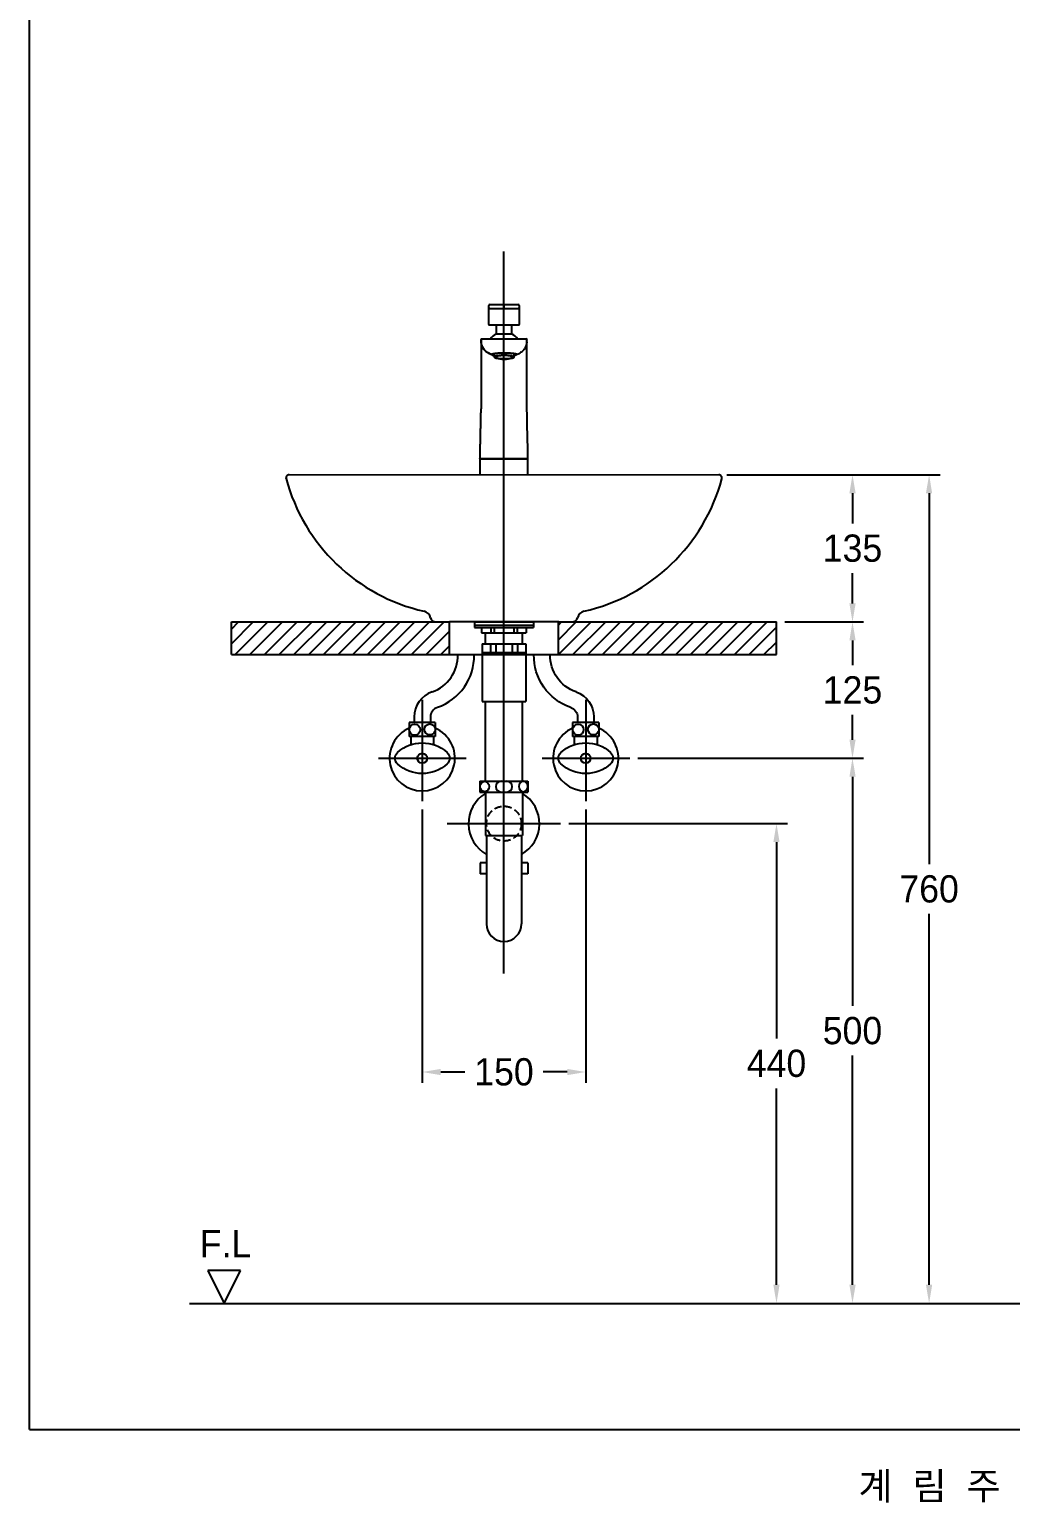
# Model space of a CAD drawing. Header units: millimetres. Extents: x 0 to 1800, y -67 to 2530.
# Drawn here: x 0 to 900, y -67 to 1284 of the extents above; entities that cross this region are included whole.
import ezdxf
from ezdxf.enums import TextEntityAlignment as Align
from ezdxf.lldxf.tags import DXFTag

# ---------------------------------------------------------------- set-up
doc = ezdxf.new("R2010")
doc.units = ezdxf.units.MM
doc.linetypes.add('DASHED2', pattern=[9.525, 6.35, -3.175])
for name, color, linetype in [('TEXT', 7, 'Continuous'), ('내부선 및 부속', 4, 'Continuous'), ('도각라인', 7, 'Continuous'), ('외형선', 3, 'Continuous'), ('점선', 6, 'DASHED2'), ('중심선', 1, 'DASHED'), ('치수선', 7, 'Continuous')]:
    doc.layers.add(name, color=color, linetype=linetype)
doc.styles.add('____', font='')
doc.styles.add('타이틀', font='H2GTRM.TTF', dxfattribs={"height": 25})
doc.styles.get('____').set_extended_font_data('굴림')
tags = doc.linetypes.add('DASHDOT', pattern=[70, 31, -13, 13, -13]).pattern_tags.tags
tags[10:11] = [DXFTag(74, 4), DXFTag(75, 0), DXFTag(340, '0'), DXFTag(46, 0.0), DXFTag(50, 0.0), DXFTag(44, 0.0), DXFTag(45, 0.0)]
tags[8:9] = [DXFTag(74, 4), DXFTag(75, 0), DXFTag(340, '0'), DXFTag(46, 0.0), DXFTag(50, 0.0), DXFTag(44, 0.0), DXFTag(45, 0.0)]
tags[6:7] = [DXFTag(74, 4), DXFTag(75, 0), DXFTag(340, '0'), DXFTag(46, 0.0), DXFTag(50, 0.0), DXFTag(44, 0.0), DXFTag(45, 0.0)]
tags[4:5] = [DXFTag(74, 4), DXFTag(75, 0), DXFTag(340, '0'), DXFTag(46, 0.0), DXFTag(50, 0.0), DXFTag(44, 0.0), DXFTag(45, 0.0)]
tags = doc.linetypes.add('DASHED', pattern=[25.72, 12.86, -12.86]).pattern_tags.tags
tags[6:7] = [DXFTag(74, 4), DXFTag(75, 0), DXFTag(340, '0'), DXFTag(46, 0.0), DXFTag(50, 0.0), DXFTag(44, 0.0), DXFTag(45, 0.0)]
tags[4:5] = [DXFTag(74, 4), DXFTag(75, 0), DXFTag(340, '0'), DXFTag(46, 0.0), DXFTag(50, 0.0), DXFTag(44, 0.0), DXFTag(45, 0.0)]
doc.dimstyles.new('MSADIM', dxfattribs={"dimtxt": 33, "dimasz": 17, "dimexe": 10, "dimexo": 7.5, "dimgap": 10, "dimtad": 0, "dimtih": 1, "dimtoh": 1, "dimdec": 0, "dimzin": 1, "dimdsep": 46, "dimtxsty": '____', "dimcen": 11.25, "dimadec": 0, "dimazin": 0, "dimtfac": 1, "dimtdec": 0, "dimtix": 1, "dimtmove": 0, "dimatfit": 3, "dimfxl": 1, "dimtolj": 1, "dimtzin": 1, "dimarcsym": 0})

# ---------------------------------------------------------------- blocks, each defined once
blk = doc.blocks.new('*D1')
at = {"layer": '치수선', "color": 0, "linetype": 'Continuous', "lineweight": -2, "transparency": 16777216}
for p, q in [((639.8, 875.8), (765, 875.8)), ((755, 858.8), (755, 831.2)), ((755, 757.8), (755, 785.5)), ((692.8, 740.8), (765, 740.8))]:
    blk.add_line(p, q, dxfattribs=at)
at = {"layer": '치수선', "color": 0, "linetype": 'Continuous', "transparency": 16777216}
for points in [[(752.2, 858.8), (757.9, 858.8), (755, 875.8)], [(752.2, 757.8), (757.9, 757.8), (755, 740.8)]]:
    blk.add_solid(points, dxfattribs=at)
at = {"layer": '치수선', "color": 0, "linetype": 'Continuous', "transparency": 16777216, "insert": (755, 808.3), "char_height": 25, "attachment_point": 5, "style": '____'}
blk.add_mtext('\\A1;135', dxfattribs=at)
blk = doc.blocks.new('*D2')
at = {"layer": '치수선', "color": 0, "linetype": 'Continuous', "lineweight": -2, "transparency": 16777216}
for p, q in [((692.8, 740.8), (765, 740.8)), ((755, 723.8), (755, 701.2)), ((755, 632.8), (755, 655.5)), ((558.2, 615.8), (765, 615.8))]:
    blk.add_line(p, q, dxfattribs=at)
at = {"layer": '치수선', "color": 0, "linetype": 'Continuous', "transparency": 16777216}
for points in [[(752.2, 723.8), (757.9, 723.8), (755, 740.8)], [(752.2, 632.8), (757.9, 632.8), (755, 615.8)]]:
    blk.add_solid(points, dxfattribs=at)
at = {"layer": '치수선', "color": 0, "linetype": 'Continuous', "transparency": 16777216, "insert": (755, 678.3), "char_height": 25, "attachment_point": 5, "style": '____'}
blk.add_mtext('\\A1;125', dxfattribs=at)
blk = doc.blocks.new('*D3')
at = {"layer": '치수선', "color": 0, "linetype": 'Continuous', "lineweight": -2, "transparency": 16777216}
for p, q in [((558.2, 615.8), (765, 615.8)), ((755, 598.8), (755, 388.6)), ((755, 132.8), (755, 343)), ((749.8, 115.8), (765, 115.8))]:
    blk.add_line(p, q, dxfattribs=at)
at = {"layer": '치수선', "color": 0, "linetype": 'Continuous', "transparency": 16777216}
for points in [[(752.2, 598.8), (757.9, 598.8), (755, 615.8)], [(752.2, 132.8), (757.9, 132.8), (755, 115.8)]]:
    blk.add_solid(points, dxfattribs=at)
at = {"layer": '치수선', "color": 0, "linetype": 'Continuous', "transparency": 16777216, "insert": (755, 365.8), "char_height": 25, "attachment_point": 5, "style": '____'}
blk.add_mtext('\\A1;500', dxfattribs=at)
blk = doc.blocks.new('*D4')
at = {"layer": '치수선', "color": 0, "linetype": 'Continuous', "lineweight": -2, "transparency": 16777216}
for p, q in [((494.8, 555.8), (695.3, 555.8)), ((685.3, 538.8), (685.3, 358.6)), ((685.3, 132.8), (685.3, 313)), ((684.5, 115.8), (695.3, 115.8))]:
    blk.add_line(p, q, dxfattribs=at)
at = {"layer": '치수선', "color": 0, "linetype": 'Continuous', "transparency": 16777216}
for points in [[(682.4, 538.8), (688.1, 538.8), (685.3, 555.8)], [(682.4, 132.8), (688.1, 132.8), (685.3, 115.8)]]:
    blk.add_solid(points, dxfattribs=at)
at = {"layer": '치수선', "color": 0, "linetype": 'Continuous', "transparency": 16777216, "insert": (685.3, 335.8), "char_height": 25, "attachment_point": 5, "style": '____'}
blk.add_mtext('\\A1;440', dxfattribs=at)
blk = doc.blocks.new('*D5')
at = {"layer": '치수선', "color": 0, "linetype": 'Continuous', "lineweight": -2, "transparency": 16777216}
for p, q in [((639.8, 875.8), (835.3, 875.8)), ((825.3, 858.8), (825.3, 518.6)), ((825.3, 132.8), (825.3, 473)), ((821.3, 115.8), (835.3, 115.8))]:
    blk.add_line(p, q, dxfattribs=at)
at = {"layer": '치수선', "color": 0, "linetype": 'Continuous', "transparency": 16777216}
for points in [[(822.4, 858.8), (828.1, 858.8), (825.3, 875.8)], [(822.4, 132.8), (828.1, 132.8), (825.3, 115.8)]]:
    blk.add_solid(points, dxfattribs=at)
at = {"layer": '치수선', "color": 0, "linetype": 'Continuous', "transparency": 16777216, "insert": (825.3, 495.8), "char_height": 25, "attachment_point": 5, "style": '____'}
blk.add_mtext('\\A1;760', dxfattribs=at)
blk = doc.blocks.new('*D6')
at = {"layer": '치수선', "color": 0, "linetype": 'Continuous', "lineweight": -2, "transparency": 16777216}
for p, q in [((360.3, 568.8), (360.3, 318)), ((510.3, 568.8), (510.3, 318)), ((377.3, 328), (399.4, 328)), ((493.3, 328), (471.3, 328))]:
    blk.add_line(p, q, dxfattribs=at)
at = {"layer": '치수선', "color": 0, "linetype": 'Continuous', "transparency": 16777216}
for points in [[(377.3, 330.8), (377.3, 325.1), (360.3, 328)], [(493.3, 330.8), (493.3, 325.1), (510.3, 328)]]:
    blk.add_solid(points, dxfattribs=at)
at = {"layer": '치수선', "color": 0, "linetype": 'Continuous', "transparency": 16777216, "insert": (435.3, 328), "char_height": 25, "attachment_point": 5, "style": '____'}
blk.add_mtext('\\A1;150', dxfattribs=at)

msp = doc.modelspace()

# ---------------------------------------------------------------- hatches: boundary and pattern name
at = {"layer": '점선'}
h = msp.add_hatch(dxfattribs=at)
h.set_pattern_fill('ANSI31', color=256, scale=3)
h.set_pattern_definition([(45, (-1652.138, 9646.177), (-6.735192, 6.735192), [])])
h.paths.add_polyline_path([(385.3, 740.8), (185.3, 740.8), (185.3, 710.8), (385.3, 710.8)])
h.paths.add_polyline_path([(685.3, 740.8), (485.3, 740.8), (485.3, 710.8), (685.3, 710.8)])
h.paths.add_polyline_path([(1250.8, 740.8), (1080.8, 740.8), (1080.8, 710.8), (1250.8, 710.8)])
h.paths.add_polyline_path([(1620.8, 740.8), (1350.8, 740.8), (1350.8, 710.8), (1620.8, 710.8)])

# ---------------------------------------------------------------- linework, layer by layer
at = {"layer": '내부선 및 부속', "linetype": 'Continuous'}
for p, q in [((421.3, 1029), (421.3, 1031)), ((422.3, 1032), (448.3, 1032)), ((448.3, 1028), (422.3, 1028)), ((435.3, 1031), (435.3, 1029)), ((449.3, 1031), (449.3, 1029)), ((421.3, 1013.5), (421.3, 1026)), ((449.3, 1026), (449.3, 1013.5)), ((414.8, 1000.3), (455.8, 1000.3)), ((448.8, 1013), (421.8, 1013)), ((428.2, 1012.5), (428.2, 1004.8)), ((442.4, 1004.8), (442.4, 1012.5)), ((414.3, 998.2), (414.3, 999.8)), ((426.3, 986.8), (426.3, 984.2)), ((444.8, 984.2), (444.8, 986.8)), ((456.3, 998.2), (456.3, 999.8)), ((413.3, 890.3), (413.3, 875.8)), ((413.3, 890.3), (457.3, 890.3)), ((457.3, 875.8), (457.3, 890.3)), ((408.3, 740.8), (408.3, 735.8)), ((408.3, 737.8), (462.3, 737.8)), ((408.3, 735.8), (462.3, 735.8)), ((414.8, 735.8), (414.8, 730.8)), ((414.8, 730.8), (455.8, 730.8)), ((418.3, 720.8), (418.3, 730.8)), ((423.3, 735.8), (423.3, 730.8)), ((426.3, 735.8), (426.3, 730.8)), ((444.3, 735.8), (444.3, 730.8)), ((447.3, 735.8), (447.3, 730.8)), ((452.3, 720.8), (452.3, 730.8)), ((455.8, 735.8), (455.8, 730.8)), ((462.3, 740.8), (462.3, 735.8)), ((415.3, 720.8), (415.3, 667.8)), ((415.3, 720.8), (455.3, 720.8)), ((422.8, 720.8), (422.8, 712.8)), ((427.8, 720.8), (427.8, 712.8)), ((442.8, 720.8), (442.8, 712.8)), ((447.8, 720.8), (447.8, 712.8)), ((455.3, 720.8), (455.3, 671.1)), ((415.3, 712.8), (455.3, 712.8)), ((418.3, 712.8), (452.3, 712.8)), ((415.3, 667.8), (455.3, 667.8)), ((418.3, 594.8), (418.3, 667.8)), ((452.3, 594.8), (452.3, 667.8)), ((455.3, 671.1), (455.3, 667.8)), ((348.3, 648.6), (348.3, 635.6)), ((372.3, 648.6), (348.3, 648.6)), ((352.8, 653.6), (352.8, 648.6)), ((367.8, 653.6), (367.8, 648.6)), ((372.3, 648.6), (372.3, 635.6)), ((498.3, 648.6), (498.3, 635.6)), ((522.3, 648.6), (498.3, 648.6)), ((502.8, 653.7), (502.8, 648.6)), ((517.8, 653.6), (517.8, 648.6)), ((522.3, 648.6), (522.3, 635.6)), ((372.3, 635.6), (348.3, 635.6)), ((349.8, 635.6), (349.8, 628.1)), ((370.8, 635.6), (370.8, 628.1)), ((522.3, 635.6), (498.3, 635.6)), ((499.8, 635.6), (499.8, 628.1)), ((520.8, 635.6), (520.8, 628.1)), ((413.3, 594.8), (457.3, 594.8)), ((413.3, 594.8), (413.3, 584.8)), ((457.3, 594.8), (457.3, 584.8)), ((413.3, 584.8), (457.3, 584.8)), ((418.3, 584.8), (418.3, 544.8)), ((452.3, 584.8), (452.3, 544.8)), ((418.3, 544.8), (452.3, 544.8)), ((419.3, 544.8), (419.3, 463.8)), ((451.3, 544.8), (451.3, 463.8)), ((413.6, 519.8), (413.6, 509.8)), ((419.3, 519.8), (413.6, 519.8)), ((457.1, 519.8), (451.3, 519.8)), ((457.1, 519.8), (457.1, 509.8)), ((419.3, 509.8), (413.6, 509.8)), ((457.1, 509.8), (451.3, 509.8))]:
    msp.add_line(p, q, dxfattribs=at)
at = {"layer": '내부선 및 부속', "linetype": 'Continuous', "flags": 128}
for points in [[(496.5, 662.4, -0.327663), (462.8, 710.8)], [(501.4, 676.6, -0.330608), (477.8, 710.8)], [(501.4, 676.6, -0.321489), (517.8, 653.6)], [(496.5, 662.4, -0.319822), (502.8, 653.7)], [(337.6, 621, -0.388889), (383.1, 621)], [(487.6, 621, -0.388889), (533.1, 621)], [(337.6, 610.6, -0.44), (337.6, 621)], [(383.1, 610.6, -0.388889), (337.6, 610.6)], [(383.1, 621, -0.44), (383.1, 610.6)], [(487.6, 610.6, -0.44), (487.6, 621)], [(533.1, 610.6, -0.388889), (487.6, 610.6)], [(533.1, 621, -0.44), (533.1, 610.6)], [(417.6, 584.9, -0.859727), (417.6, 594.7)], [(417.6, 594.7, -0.859727), (417.6, 584.9)]]:
    msp.add_lwpolyline(points, format="xyb", dxfattribs=at)
at = {"layer": '내부선 및 부속', "linetype": 'Continuous'}
for centre, radius in [((353.4, 642), 5), ((367.3, 642.2), 5), ((503.4, 642), 5), ((517.3, 642.2), 5), ((360.3, 615.8), 4.5), ((510.3, 615.8), 4.5)]:
    msp.add_circle(centre, radius, dxfattribs=at)
for centre, radius, start, end in [((422.3, 1031), 1, 90, 180), ((422.3, 1029), 1, 180, 270), ((448.3, 1031), 1, 0, 90), ((448.3, 1029), 1, 270, 0), ((421.8, 1013.5), 0.5, 180, 270), ((448.8, 1013.5), 0.5, 270, 0), ((414.8, 999.8), 0.5, 90, 180), ((435.3, 990.3), 16.2, 116.7839, 142.0176), ((427.7, 1012.5), 0.5, 0, 90), ((442.9, 1012.5), 0.5, 90, 180), ((435.3, 990.3), 16.2, 37.9825, 62.9451), ((455.8, 999.8), 0.5, 0, 90), ((358.1, 709.6), 34.8, 288.8443, 2.0215), ((358.1, 709.6), 49.8, 288.8443, 1.4126), ((377.2, 653.6), 24.3, 108.8443, 180), ((377.2, 653.6), 9.31, 108.8443, 180), ((360.3, 615.8), 30, 113.5782, 66.4218), ((510.3, 615.8), 30, 113.5782, 66.4218), ((432.8, 589.8), 5, 90, 270), ((437.8, 589.8), 5, 270, 90), ((453.8, 589.8), 5, 98.6269, 261.3731), ((452.3, 589.8), 5, 278.6269, 81.3731), ((435.3, 555.8), 32.5, 121.5389, 240.5076), ((435.3, 555.8), 32.5, 299.4924, 58.4611), ((435.3, 463.8), 16, 180, 0)]:
    msp.add_arc(centre, radius, start, end, dxfattribs=at)
for centre, major_axis, ratio, start_param, end_param in [((428, 1004.7), (-0.0112, -0.0994), 1, 2.796596, 3.248356), ((442.7, 1004.7), (0.0502, 0.0865), 1, 0.526312, 0.981782), ((435.3, 986), (12, 0), 0.207912, 3.060991, 3.141593), ((435.5, 983.7), (8.75, 0), 0.207912, 2.789931, 3.777569), ((435.5, 983.7), (8.75, 0), 0.207912, 0.366192, 2.789931), ((435.5, 984), (-8.25, 0), 0.207912, 0.075889, 3.065704), ((435.5, 983.7), (8.75, 0), 0.207912, 3.777569, 4.712389), ((435.5, 983.7), (8.75, 0), 0.207912, 4.712389, 5.631403), ((435.5, 983.7), (8.75, 0), 0.207912, 5.631403, 6.283185), ((435.5, 983.7), (8.75, 0), 0.207912, 0, 0.366192), ((435.5, 984.2), (-9.25, 0), 0.207912, 3.141593, 3.154552)]:
    msp.add_ellipse(centre, major_axis=major_axis, ratio=ratio, start_param=start_param, end_param=end_param, dxfattribs=at)
msp.add_ellipse((435.5, 983.7), major_axis=(-8.25, 0), ratio=0.207912, dxfattribs=at)
for points, degree, knots in [([(421.3, 1028.4), (421.3, 1028.4), (421.3, 1028.4), (421.3, 1028.5), (421.3, 1028.5), (421.3, 1028.5), (421.3, 1028.6), (421.3, 1028.7), (421.3, 1028.7), (421.3, 1028.7)], 2, [0, 0, 0, 0.156709, 0.313418, 0.313418, 0.626836, 0.626836, 0.940255, 0.940255, 1, 1, 1]), ([(449.3, 1028.7), (449.3, 1028.7), (449.3, 1028.7), (449.3, 1028.6), (449.3, 1028.5), (449.3, 1028.5), (449.3, 1028.5), (449.3, 1028.4), (449.3, 1028.4), (449.3, 1028.4)], 2, [0, 0, 0, 0.052319, 0.052319, 0.368213, 0.368213, 0.684106, 0.684106, 0.842053, 1, 1, 1]), ([(430.1, 1004.8), (429.9, 1004.8), (429.8, 1004.8), (429.5, 1004.8), (429.2, 1004.8), (428.9, 1004.8), (428.8, 1004.8), (428.8, 1004.8), (428.7, 1004.8), (428.7, 1004.8), (428.6, 1004.8), (428.6, 1004.8), (428.4, 1004.8), (428.3, 1004.8), (428.1, 1004.8), (428.1, 1004.8), (428, 1004.8), (428, 1004.8), (428, 1004.8), (428, 1004.8), (428, 1004.8), (428, 1004.8), (427.9, 1004.8), (427.9, 1004.8), (427.9, 1004.8), (427.9, 1004.8)], 3, [0, 0, 0, 0, 0.124941, 0.124941, 0.249883, 0.374824, 0.374824, 0.406059, 0.406059, 0.437295, 0.437295, 0.499765, 0.499765, 0.624707, 0.749648, 0.749648, 0.812119, 0.812119, 0.843354, 0.843354, 0.874589, 0.874589, 0.999531, 0.999531, 1, 1, 1, 1]), ([(442.7, 1004.8), (442.7, 1004.8), (442.7, 1004.8), (442.7, 1004.8), (442.7, 1004.8), (442.7, 1004.8), (442.6, 1004.8), (442.6, 1004.8), (442.5, 1004.8), (442.4, 1004.8), (442.4, 1004.8), (442.3, 1004.8), (442.3, 1004.8), (442.3, 1004.8), (442.2, 1004.8), (442.1, 1004.8), (441.9, 1004.8), (441.6, 1004.8), (441.4, 1004.8), (441.4, 1004.8), (441.2, 1004.8), (441.2, 1004.8), (441.1, 1004.8), (441.1, 1004.8), (440.9, 1004.8), (440.7, 1004.8), (440.4, 1004.8), (440.2, 1004.8), (439.8, 1004.8), (439.7, 1004.8), (439.4, 1004.8), (439.4, 1004.8), (439.2, 1004.8), (439.2, 1004.8), (439, 1004.8), (438.9, 1004.8), (438.6, 1004.8), (438.2, 1004.8), (437.7, 1004.8), (437.4, 1004.8), (437.3, 1004.8), (437.1, 1004.8), (437, 1004.8), (436.9, 1004.8), (436.8, 1004.8), (436.5, 1004.8), (436.3, 1004.8), (435.8, 1004.8), (435.6, 1004.8), (435.1, 1004.8), (434.9, 1004.8), (434.6, 1004.8), (434.5, 1004.8), (434.4, 1004.8), (434.2, 1004.8), (434, 1004.8), (433.7, 1004.8), (433.2, 1004.8), (432.7, 1004.8), (432.4, 1004.8), (432.3, 1004.8), (432.1, 1004.8), (432.1, 1004.8), (432, 1004.8), (431.9, 1004.8), (431.6, 1004.8), (431.2, 1004.8), (430.8, 1004.8), (430.5, 1004.8), (430.3, 1004.8), (430.1, 1004.8)], 3, [0, 0, 0, 0, 0.000008, 0.000008, 0.041674, 0.041674, 0.08334, 0.08334, 0.125007, 0.125007, 0.135423, 0.135423, 0.14584, 0.14584, 0.166673, 0.166673, 0.208339, 0.250006, 0.250006, 0.270839, 0.270839, 0.281256, 0.281256, 0.291672, 0.291672, 0.333338, 0.333338, 0.375005, 0.375005, 0.416671, 0.416671, 0.427088, 0.427088, 0.437504, 0.437504, 0.458338, 0.458338, 0.500004, 0.54167, 0.54167, 0.562503, 0.562503, 0.57292, 0.57292, 0.583337, 0.583337, 0.625003, 0.625003, 0.666669, 0.666669, 0.708336, 0.708336, 0.718752, 0.718752, 0.729169, 0.750002, 0.750002, 0.791668, 0.833335, 0.833335, 0.854168, 0.854168, 0.864584, 0.864584, 0.875001, 0.875001, 0.916667, 0.958334, 0.958334, 1, 1, 1, 1]), ([(414.3, 999.3), (414.3, 999.3), (414.3, 999.2), (414.3, 999.2), (414.3, 999.1), (414.3, 999), (414.3, 998.9), (414.3, 998.9), (414.3, 998.8), (414.3, 998.8), (414.3, 998.7), (414.3, 998.7), (414.3, 998.7), (414.3, 998.6), (414.3, 998.6), (414.3, 998.5), (414.3, 998.5), (414.3, 998.4), (414.3, 998.4), (414.3, 998.4)], 3, [0, 0, 0, 0, 0.075981, 0.150896, 0.228818, 0.312268, 0.402491, 0.499979, 0.535136, 0.572314, 0.611538, 0.652826, 0.696189, 0.741633, 0.789157, 0.838761, 0.89044, 0.944188, 1, 1, 1, 1]), ([(423.6, 986.1), (422.8, 986.5), (421.8, 987), (420.5, 987.8), (419.5, 988.4), (417.9, 989.8), (415.9, 992.2), (414.7, 995.3), (414.4, 997.3), (414.3, 998.2)], 3, [0, 0, 0, 0, 0.156431, 0.213477, 0.270524, 0.384617, 0.612803, 0.840989, 1, 1, 1, 1]), ([(414.3, 998), (414.3, 997.9), (414.3, 997.8), (414.3, 997.6), (414.3, 997.4), (414.3, 997.4), (414.3, 997.3), (414.3, 997.2), (414.3, 997.1), (414.3, 996.8), (414.3, 996.1), (414.3, 995.3), (414.3, 994.7), (414.3, 994.6), (414.3, 994.4), (414.3, 994.3), (414.3, 994.2), (414.3, 993.9), (414.3, 993.6), (414.3, 992.8), (414.3, 992.2), (414.3, 991), (414.3, 989.7), (414.3, 988.2), (414.3, 986.7), (414.3, 985.9), (414.3, 984.8), (414.3, 984.6), (414.3, 984.3), (414.3, 984.2), (414.3, 983.9), (414.3, 983.4), (414.3, 982.8), (414.3, 981.5), (414.3, 980.5), (414.3, 978.6), (414.3, 977.6), (414.3, 975.5), (414.3, 974.5), (414.3, 972.3), (414.3, 971.2), (414.3, 969.9), (414.3, 969.8), (414.3, 969.5), (414.3, 969.1), (414.3, 968.6), (414.3, 967.8), (414.3, 967.2), (414.3, 965.4), (414.3, 964.2), (414.3, 961.8), (414.3, 960.6), (414.3, 958.8), (414.3, 958.2), (414.3, 956.9), (414.3, 956.3), (414.3, 955.3), (414.3, 955), (414.3, 954.4), (414.3, 954.1), (414.3, 953.4), (414.3, 953.1), (414.3, 952.6), (414.3, 952.5), (414.3, 952.2), (414.3, 952), (414.3, 950.5), (414.3, 949.2), (414.3, 947.3), (414.3, 946.7), (414.3, 945.7), (414.3, 945.4), (414.3, 944.9), (414.3, 944.7), (414.3, 944.4), (414.3, 944.2), (414.3, 943.8), (414.3, 943.4), (414.3, 942.9), (414.3, 942.8), (414.3, 942.5), (414.3, 941.6), (414.3, 940.8), (414.3, 938.9), (414.3, 937.6), (414.3, 936.3)], 3, [0, 0, 0, 0, 0.021004, 0.043254, 0.043254, 0.048816, 0.048816, 0.054379, 0.065504, 0.065504, 0.110004, 0.154503, 0.154503, 0.165628, 0.171191, 0.171191, 0.176753, 0.176753, 0.199003, 0.199003, 0.243503, 0.243503, 0.288003, 0.332503, 0.332503, 0.377002, 0.377002, 0.388127, 0.388127, 0.39369, 0.39369, 0.399252, 0.421502, 0.421502, 0.466002, 0.466002, 0.510502, 0.510502, 0.555002, 0.555002, 0.599502, 0.599502, 0.605064, 0.605064, 0.610627, 0.621752, 0.621752, 0.644001, 0.644001, 0.688501, 0.688501, 0.733001, 0.733001, 0.755251, 0.755251, 0.777501, 0.777501, 0.788626, 0.788626, 0.799751, 0.799751, 0.810876, 0.810876, 0.816438, 0.816438, 0.822001, 0.822001, 0.866501, 0.866501, 0.88875, 0.88875, 0.899875, 0.899875, 0.905438, 0.905438, 0.911, 0.911, 0.922125, 0.922125, 0.927688, 0.927688, 0.93325, 0.9555, 0.9555, 1, 1, 1, 1]), ([(414.4, 997.7), (414.4, 997.7), (414.4, 997.6), (414.4, 996.9), (414.4, 995.7), (414.4, 994.1), (414.4, 992.2), (414.4, 990.2), (414.4, 988.1), (414.4, 986.1), (414.4, 984.1), (414.4, 982.1), (414.4, 979.8), (414.4, 977), (414.4, 973.8), (414.4, 969.9), (414.4, 965.5), (414.4, 960.6), (414.4, 955), (414.4, 948.8), (414.4, 942.5), (414.4, 938.3), (414.4, 936.3)], 3, [0, 0, 0, 0, 0.053133, 0.108049, 0.167772, 0.222828, 0.273217, 0.318944, 0.360014, 0.396432, 0.428204, 0.458, 0.492223, 0.531148, 0.574775, 0.623098, 0.676112, 0.733813, 0.796196, 0.86327, 0.935076, 1, 1, 1, 1]), ([(426.3, 984.7), (425.3, 985.1), (424.3, 985.5), (423.3, 986), (422.8, 986.2), (421.7, 986.8), (420.2, 987.7), (418.3, 989.2), (416.3, 991.4), (415, 994.4), (414.5, 996.4), (414.4, 997.2)], 3, [-0.216428, -0.216428, -0.216428, -0.216428, 0, 0, 0, 0.117093, 0.236212, 0.355331, 0.593568, 0.831805, 1, 1, 1, 1]), ([(447.5, 986.1), (447.5, 986.1), (447.5, 986.2), (447.5, 986.2), (447.4, 986.2), (447.3, 986.2), (447.2, 986.3), (447.1, 986.3), (447, 986.3), (447, 986.3), (446.9, 986.3), (446.9, 986.4), (446.8, 986.4), (446.6, 986.4), (446.4, 986.5), (446, 986.6), (445.8, 986.6), (445.5, 986.7), (445.4, 986.7), (445.2, 986.7), (445.2, 986.7), (445.1, 986.7), (445, 986.7), (444.7, 986.8), (444.4, 986.8), (443.9, 986.9), (443.6, 986.9), (443, 987), (442.6, 987.1), (442.3, 987.1), (442.2, 987.1), (442.1, 987.1), (442, 987.1), (441.9, 987.1), (441.6, 987.1), (441.5, 987.2), (440.9, 987.2), (440.6, 987.2), (439.8, 987.3), (439.5, 987.3), (439, 987.3), (438.9, 987.3), (438.7, 987.3), (438.6, 987.3), (438.6, 987.3), (438.3, 987.3), (438.1, 987.3), (437.5, 987.4), (437.1, 987.4), (436.3, 987.4), (435.9, 987.4), (435.4, 987.4), (435.1, 987.4), (434.7, 987.4), (434.6, 987.4), (434.5, 987.4), (434.4, 987.4), (434.4, 987.4), (433.9, 987.4), (433.6, 987.4), (432.8, 987.3), (432.4, 987.3), (431.6, 987.3), (431.3, 987.3), (430.7, 987.2), (430.5, 987.2), (430.3, 987.2), (430.2, 987.2), (430.2, 987.2), (430, 987.2), (429.9, 987.2), (429.5, 987.1), (429.1, 987.1), (428.5, 987.1), (428.1, 987), (427.7, 987), (427.5, 986.9), (427.2, 986.9), (427.1, 986.9), (427, 986.9), (426.7, 986.8), (426.4, 986.8), (425.9, 986.7), (425.7, 986.7), (425.3, 986.6), (425.1, 986.6), (424.8, 986.5), (424.8, 986.5), (424.7, 986.5), (424.7, 986.5), (424.5, 986.4), (424.5, 986.4), (424.2, 986.4), (424.1, 986.3), (423.9, 986.3), (423.8, 986.2), (423.7, 986.2), (423.7, 986.2), (423.6, 986.2), (423.6, 986.2), (423.6, 986.2), (423.6, 986.2), (423.6, 986.2), (423.6, 986.1), (423.6, 986.1)], 3, [0, 0, 0, 0, 0.024158, 0.024158, 0.055884, 0.055884, 0.087609, 0.087609, 0.09554, 0.09554, 0.103472, 0.103472, 0.119334, 0.119334, 0.15106, 0.15106, 0.182785, 0.182785, 0.198648, 0.198648, 0.206579, 0.206579, 0.214511, 0.214511, 0.246236, 0.246236, 0.277961, 0.277961, 0.309687, 0.309687, 0.313652, 0.313652, 0.317618, 0.325549, 0.325549, 0.341412, 0.341412, 0.373138, 0.373138, 0.404863, 0.404863, 0.412794, 0.41676, 0.41676, 0.420726, 0.420726, 0.436588, 0.436588, 0.468314, 0.468314, 0.500039, 0.500039, 0.515902, 0.523833, 0.523833, 0.527799, 0.527799, 0.531764, 0.531764, 0.56349, 0.56349, 0.595215, 0.595215, 0.626941, 0.626941, 0.642803, 0.642803, 0.646769, 0.646769, 0.650735, 0.658666, 0.658666, 0.690391, 0.690391, 0.722117, 0.722117, 0.737979, 0.745911, 0.745911, 0.753842, 0.753842, 0.785568, 0.785568, 0.817293, 0.817293, 0.849018, 0.849018, 0.85695, 0.85695, 0.864881, 0.864881, 0.880744, 0.880744, 0.912469, 0.912469, 0.944194, 0.944194, 0.960057, 0.960057, 0.967989, 0.967989, 0.97592, 0.97592, 1, 1, 1, 1]), ([(456.3, 997.7), (456.3, 997.6), (456.3, 997.4), (456.3, 997.2), (456.2, 996.4), (455.7, 994.4), (454.6, 992), (453.2, 990.1), (451.5, 988.4), (449.5, 987.1), (447.9, 986.2), (447.4, 986), (446.5, 985.6), (445.7, 985.2), (444.8, 984.9)], 3, [-0.034295, -0.034295, -0.034295, -0.034295, 0, 0, 0, 0.167003, 0.404138, 0.522706, 0.641273, 0.878409, 1, 1, 1, 1.186151, 1.186151, 1.186151, 1.186151]), ([(456.3, 998.4), (456.3, 998.4), (456.3, 998.4), (456.3, 998.5), (456.3, 998.5), (456.3, 998.6), (456.3, 998.6), (456.3, 998.7), (456.3, 998.7), (456.3, 998.7), (456.3, 998.8), (456.3, 998.8), (456.3, 998.9), (456.3, 998.9), (456.3, 999), (456.3, 999.1), (456.3, 999.2), (456.3, 999.2), (456.3, 999.3), (456.3, 999.3)], 3, [0, 0, 0, 0, 0.055812, 0.10956, 0.161239, 0.210843, 0.258367, 0.303811, 0.347174, 0.388462, 0.427686, 0.464864, 0.500021, 0.597509, 0.687732, 0.771182, 0.849104, 0.924019, 1, 1, 1, 1]), ([(456.3, 936.3), (456.3, 937.6), (456.3, 938.9), (456.3, 940.8), (456.3, 941.5), (456.3, 942.4), (456.3, 942.8), (456.3, 943.4), (456.3, 943.7), (456.3, 944.2), (456.3, 944.4), (456.3, 944.7), (456.3, 944.9), (456.3, 945.2), (456.3, 945.3), (456.3, 945.7), (456.3, 946.5), (456.3, 947.3), (456.3, 949.2), (456.3, 950.5), (456.3, 952.4), (456.3, 953), (456.3, 954.3), (456.3, 954.9), (456.3, 956.2), (456.3, 956.8), (456.3, 958), (456.3, 958.7), (456.3, 959.4), (456.3, 959.6), (456.3, 959.9), (456.3, 960.4), (456.3, 960.8), (456.3, 961.8), (456.3, 962.4), (456.3, 964.2), (456.3, 965.4), (456.3, 966.9), (456.3, 967.2), (456.3, 967.6), (456.3, 967.8), (456.3, 968.1), (456.3, 968.8), (456.3, 969.5), (456.3, 971.2), (456.3, 972.3), (456.3, 974.5), (456.3, 975.5), (456.3, 977.6), (456.3, 978.6), (456.3, 980.5), (456.3, 981.5), (456.3, 982.5), (456.3, 982.6), (456.3, 982.9), (456.3, 983), (456.3, 983.3), (456.3, 984), (456.3, 984.6), (456.3, 985.9), (456.3, 986.7), (456.3, 988.3), (456.3, 989), (456.3, 990.4), (456.3, 991), (456.3, 992), (456.3, 992.3), (456.3, 992.7), (456.3, 992.9), (456.3, 993.1), (456.3, 993.3), (456.3, 993.3), (456.3, 993.9), (456.3, 994.4), (456.3, 995.3), (456.3, 995.8), (456.3, 996.8), (456.3, 997.4), (456.3, 997.9), (456.3, 998), (456.3, 998.2)], 3, [0, 0, 0, 0, 0.044486, 0.044486, 0.066729, 0.066729, 0.07785, 0.07785, 0.088972, 0.088972, 0.094533, 0.094533, 0.100093, 0.100093, 0.105654, 0.105654, 0.111215, 0.133458, 0.133458, 0.177944, 0.177944, 0.200187, 0.200187, 0.22243, 0.22243, 0.244673, 0.244673, 0.266916, 0.266916, 0.272477, 0.272477, 0.278037, 0.289159, 0.289159, 0.311402, 0.311402, 0.355888, 0.355888, 0.367009, 0.367009, 0.37257, 0.37257, 0.378131, 0.400374, 0.400374, 0.44486, 0.44486, 0.489346, 0.489346, 0.533832, 0.533832, 0.578318, 0.578318, 0.583878, 0.583878, 0.589439, 0.589439, 0.600561, 0.622804, 0.622804, 0.667289, 0.667289, 0.711775, 0.711775, 0.756261, 0.756261, 0.778504, 0.778504, 0.789626, 0.795187, 0.795187, 0.800747, 0.800747, 0.845233, 0.845233, 0.889719, 0.889719, 0.978691, 0.978691, 1, 1, 1, 1]), ([(456.3, 936.3), (456.3, 937.7), (456.3, 940.9), (456.3, 945.6), (456.3, 950.5), (456.3, 955.5), (456.3, 960.6), (456.3, 965.5), (456.3, 969.9), (456.3, 973.8), (456.3, 977), (456.3, 979.8), (456.3, 982.1), (456.3, 984.1), (456.3, 986.1), (456.3, 988.1), (456.3, 990.2), (456.3, 992.2), (456.3, 994.1), (456.3, 995.7), (456.3, 996.9), (456.3, 997.6), (456.3, 997.7), (456.3, 997.7)], 3, [0, 0, 0, 0, 0.046223, 0.101424, 0.153962, 0.203831, 0.266211, 0.323909, 0.376921, 0.425241, 0.468865, 0.507789, 0.54201, 0.571805, 0.603575, 0.639991, 0.681059, 0.726784, 0.77717, 0.832223, 0.891944, 0.946857, 1, 1, 1, 1]), ([(426.3, 984.2), (426.3, 984.1), (426.3, 984), (426.4, 983.7), (426.7, 983.4), (427.1, 983.1), (427.6, 982.9), (428.1, 982.7), (428.4, 982.6)], 3, [0, 0, 0, 0, 0.053428, 0.206855, 0.364724, 0.555562, 0.786387, 1, 1, 1, 1]), ([(442.6, 982.6), (442.7, 982.6), (443, 982.7), (443.4, 982.9), (444, 983.1), (444.5, 983.4), (444.7, 983.8), (444.8, 984.1), (444.8, 984.2), (444.8, 984.2)], 3, [0, 0, 0, 0, 0.007774, 0.22031, 0.437213, 0.662693, 0.819272, 0.961303, 1, 1, 1, 1])]:
    msp.add_open_spline(points, degree=degree, knots=knots, dxfattribs=at)
for points, degree in [([(421.3, 1026), (421.3, 1027.5), (421.3, 1028.2), (421.3, 1028.4)], 3), ([(449.3, 1028.4), (449.3, 1028.2), (449.3, 1027.5), (449.3, 1026)], 3), ([(414.3, 999.4), (414.3, 999.4), (414.3, 999.4), (414.3, 999.3)], 3), ([(414.3, 998.4), (414.3, 998.3), (414.3, 998.3), (414.3, 998.2)], 3), ([(414.4, 997.2), (414.4, 997.2), (414.4, 997.2)], 2), ([(453.7, 990.8), (453.8, 990.9), (453.8, 990.9)], 2), ([(456.3, 999.4), (456.3, 999.4), (456.3, 999.3), (456.3, 999.3)], 3), ([(456.3, 998.2), (456.3, 998.3), (456.3, 998.3), (456.3, 998.4)], 3), ([(456.3, 997.2), (456.3, 997.2), (456.3, 997.2)], 2), ([(413.3, 890.3), (414.3, 936.3)], 1), ([(457.3, 890.3), (457, 905.6), (456.7, 921), (456.3, 936.3)], 3), ([(435.3, 890.3), (433.2, 890.3), (428.9, 890.3), (424.9, 890.3), (421.3, 890.3), (418.3, 890.3), (415.9, 890.3), (414.2, 890.3), (413.3, 890.3), (413.3, 890.3)], 2), ([(457.3, 890.3), (457.3, 890.3), (456.5, 890.3), (454.8, 890.3), (452.4, 890.3), (449.4, 890.3), (445.8, 890.3), (441.8, 890.3), (437.5, 890.3), (435.3, 890.3)], 2)]:
    msp.add_open_spline(points, degree=degree, dxfattribs=at)
at = {"layer": '도각라인', "color": 7}
for q in [(0, 2530), (1800, 0)]:
    msp.add_line((0, 0), q, dxfattribs=at)
at = {"layer": '외형선', "linetype": 'Continuous', "lineweight": 18}
for p, q in [((238.3, 875.8), (632.3, 875.8)), ((632.3, 875.8), (238.3, 875.8))]:
    msp.add_line(p, q, dxfattribs=at)
at = {"layer": '외형선', "linetype": 'Continuous'}
for p, q in [((185.3, 740.8), (385.3, 740.8)), ((185.3, 710.8), (185.3, 740.8)), ((485.5, 740.8), (385.2, 740.8)), ((385.3, 710.8), (385.3, 740.8)), ((408.3, 740.8), (462.3, 740.8)), ((485.3, 740.8), (685.3, 740.8)), ((485.3, 710.8), (485.3, 740.8)), ((685.3, 710.8), (685.3, 740.8)), ((185.3, 710.8), (685.3, 710.8)), ((193.5, 145.8), (163.5, 145.8)), ((163.5, 145.8), (178.5, 115.8)), ((178.5, 115.8), (193.5, 145.8)), ((146.8, 115.8), (1620.8, 115.8))]:
    msp.add_line(p, q, dxfattribs=at)
at = {"layer": '외형선'}
for centre, radius, start, end in [((238.3, 872.8), 3, 90, 195.1319), ((399.6, 916.4), 170, 194.997, 257.2254), ((471.1, 916.4), 170, 282.7746, 344.8681), ((632.3, 872.8), 3, 344.8681, 90), ((632.3, 872.8), 3, 344.8681, 90), ((360.2, 742.8), 8, 13.3424, 77.2254), ((372.8, 745.8), 5, 193.3424, 270), ((497.8, 745.8), 5, 270, 346.6576), ((510.5, 742.8), 8, 102.7746, 166.6576)]:
    msp.add_arc(centre, radius, start, end, dxfattribs=at)
at = {"layer": '점선'}
msp.add_line((418.3, 555.8), (452.3, 555.8), dxfattribs=at)
msp.add_circle((435.3, 555.8), 16, dxfattribs=at)
at = {"layer": '중심선', "linetype": 'DASHDOT'}
for p, q in [((435.3, 418.2), (435.3, 1080.4)), ((360.3, 669.3), (360.3, 576.3)), ((510.3, 669.3), (510.3, 576.3)), ((320.2, 615.8), (400.7, 615.8)), ((470.2, 615.8), (550.7, 615.8)), ((383.1, 555.8), (487.3, 555.8))]:
    msp.add_line(p, q, dxfattribs=at)

# ---------------------------------------------------------------- texts
at = {"layer": 'TEXT', "style": '타이틀'}
msp.add_text('F.L', height=25, dxfattribs=at).set_placement((179.9, 170.5), align=Align.MIDDLE)
msp.add_text('계  림  주  식  회  사', height=25, dxfattribs=at).set_placement((900, -51.7), align=Align.MIDDLE_CENTER)

# ---------------------------------------------------------------- dimensions: what is measured, and where the dimension line sits
at = {"layer": '치수선', "linetype": 'Continuous'}
for base, p1, p2, picture, middle in [((755, 740.8), (632.3, 875.8), (685.3, 740.8), '*D1', (755, 808.3)), ((755, 615.8), (685.3, 740.8), (550.7, 615.8), '*D2', (755, 678.3)), ((755, 115.8), (550.7, 615.8), (742.3, 115.8), '*D3', (755, 365.8))]:
    dim = msp.add_linear_dim(base=base, p1=p1, p2=p2, angle=90, dimstyle='MSADIM', override={"dimtxt": 25}, dxfattribs=at)
    dim.commit()
    dim.dimension.update_dxf_attribs({"geometry": picture, "text_midpoint": middle})
for base, p1, p2, picture, middle in [((825.3, 115.8), (632.3, 875.8), (813.8, 115.8), '*D5', (825.3, 495.8)), ((685.3, 115.8), (487.3, 555.8), (677, 115.8), '*D4', (685.3, 335.8))]:
    dim = msp.add_linear_dim(base=base, p1=p1, p2=p2, angle=90, dimstyle='MSADIM', override={"dimtxt": 25}, dxfattribs=at)
    dim.commit()
    dim.dimension.update_dxf_attribs({"geometry": picture, "text_midpoint": middle, "dimtype": 160})
dim = msp.add_linear_dim(base=(510.3, 328), p1=(360.3, 576.3), p2=(510.3, 576.3), dimstyle='MSADIM', override={"dimtxt": 25}, dxfattribs=at)
dim.commit()
dim.dimension.update_dxf_attribs({"geometry": '*D6', "text_midpoint": (435.3, 328), "dimtype": 160})

doc.saveas('drawing.dxf')
